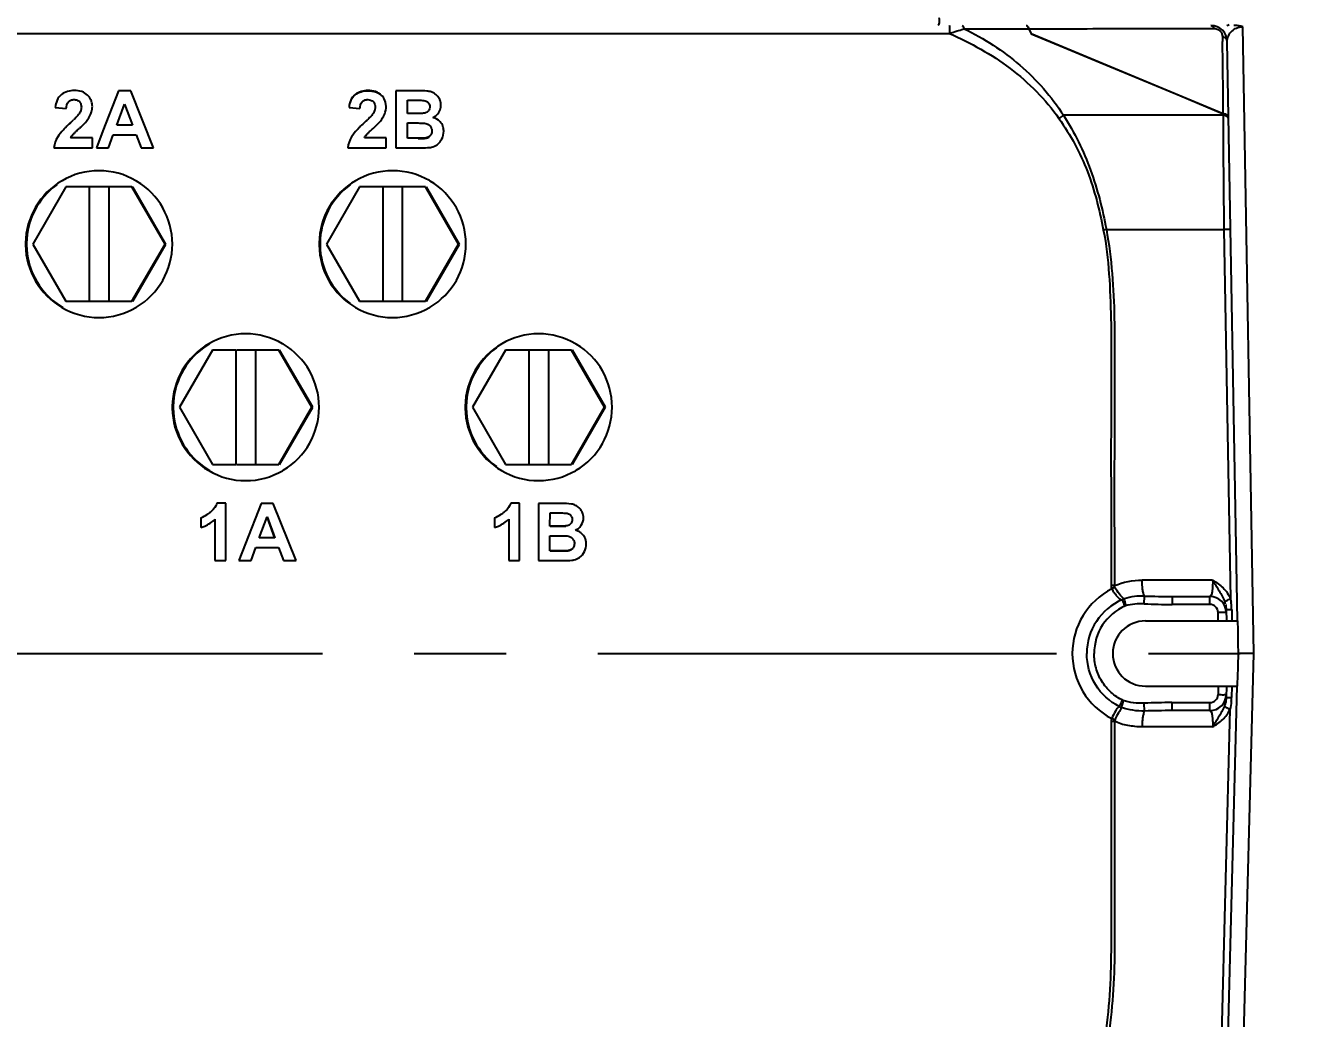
# Model space of a CAD drawing. Header units: millimetres. Extents: x 5828 to 6704, y 123 to 421.
# Drawn here: x 6582.05 to 6587.26, y 248.12 to 252.18 of the extents above; entities that cross this region are included whole.
import ezdxf

# ---------------------------------------------------------------- set-up
doc = ezdxf.new("R2010")
doc.units = ezdxf.units.MM
doc.linetypes.add('CENTER', pattern=[0.6, 0.375, -0.075, 0.075, -0.075])
for name, color, linetype in [('中心线', 7, 'Continuous'), ('外形图', 7, 'Continuous'), ('尺寸标注', 7, 'Continuous'), ('运动范围', 7, 'Continuous')]:
    doc.layers.add(name, color=color, linetype=linetype)
doc.styles.add('微软雅黑', font='msyh.ttc', dxfattribs={"height": 1.5})
doc.dimstyles.new('尺寸标注_1_15比例', dxfattribs={"dimtxt": 1.5, "dimasz": 1.25, "dimexe": 0.5, "dimexo": 0.4, "dimgap": 0.5, "dimtad": 1, "dimdec": 1, "dimlfac": 15, "dimdsep": 46, "dimtxsty": '微软雅黑', "dimcen": 0.09, "dimadec": 0, "dimazin": 0, "dimtp": 0.01, "dimtm": 0.01, "dimtfac": 1, "dimtdec": 1, "dimtofl": 0, "dimtmove": 0, "dimatfit": 3, "dimfxl": 1, "dimtolj": 1, "dimarcsym": 0})

# ---------------------------------------------------------------- blocks, each defined once
blk = doc.blocks.new('*D769')
at = {"layer": 'Defpoints', "color": 0}
for p in [(6596.5117, 262.0217), (6628.0363, 256.1115), (6551.3884, 249.6138), (6591.2263, 249.6258), (6637.3008, 249.6138)]:
    blk.add_point(p, dxfattribs=at)
at = {"layer": '尺寸标注', "color": 0, "lineweight": -2}
blk.add_arc((6591.1582, 249.6138), 13.5135, 15.29432, 174.69825, dxfattribs=at)
at = {"layer": '尺寸标注', "color": 0}
for points in [[(6603.9899, 253.1328), (6604.3964, 253.224), (6604.4667, 251.9587)], [(6577.4944, 250.8721), (6577.9106, 250.8528), (6577.6447, 249.6138)]]:
    blk.add_solid(points, dxfattribs=at)
at = {"layer": '尺寸标注', "color": 0, "insert": (6589.8699, 264.3502), "char_height": 1.5, "attachment_point": 5, "rotation": 4.9963, "style": '微软雅黑'}
blk.add_mtext('\\A1;-\\A1;170%%d', dxfattribs=at)
blk = doc.blocks.new('*D770')
at = {"layer": 'Defpoints', "color": 0}
for p in [(6551.3884, 249.6138), (6591.2263, 249.6138), (6637.3008, 249.6138), (6628.0365, 243.1292), (6583.7661, 238.2698)]:
    blk.add_point(p, dxfattribs=at)
at = {"layer": '尺寸标注', "color": 0, "lineweight": -2}
blk.add_arc((6591.2263, 249.6138), 13.5772, 185.27685, 344.73221, dxfattribs=at)
at = {"layer": '尺寸标注', "color": 0}
for points in [[(6577.9147, 248.3747), (6577.4985, 248.3555), (6577.6491, 249.6138)], [(6604.5277, 245.9929), (6604.1211, 246.084), (6604.5977, 247.2582)]]:
    blk.add_solid(points, dxfattribs=at)
at = {"layer": '尺寸标注', "color": 0, "insert": (6591.5441, 237.3197), "char_height": 1.5, "attachment_point": 5, "rotation": 1.4808, "style": '微软雅黑'}
blk.add_mtext('\\A1;+\\A1;170%%d', dxfattribs=at)

msp = doc.modelspace()

# ---------------------------------------------------------------- linework, layer by layer
at = {"layer": '中心线', "linetype": 'CENTER', "ltscale": 5}
msp.add_line((6551.3884, 249.6138), (6637.3008, 249.6138), dxfattribs=at)
at = {"layer": '外形图', "color": 7, "linetype": 'Continuous'}
for p, q in [((6586.8942, 252.1681), (6586.9075, 252.1681)), ((6587.07, 249.6136), (6587.0242, 252.1756)), ((6587.07, 249.6136), (6587.0242, 252.1755)), ((6568.667, 252.1482), (6585.8254, 252.1482)), ((6586.1203, 252.1668), (6586.1394, 252.1669)), ((6586.1394, 252.1669), (6586.1495, 252.1669)), ((6586.1495, 252.1669), (6586.1597, 252.1471)), ((6586.1597, 252.1472), (6586.9442, 251.8203)), ((6586.941, 252.1352), (6586.9413, 252.1148)), ((6587.0021, 249.7471), (6586.9608, 252.115)), ((6582.4303, 251.9138), (6582.3664, 251.7499)), ((6582.4801, 251.9138), (6582.4303, 251.9138)), ((6582.5734, 251.6805), (6582.4801, 251.9138)), ((6583.45, 251.9138), (6583.4495, 251.9147)), ((6583.5637, 251.9138), (6583.5637, 251.6805)), ((6583.657, 251.9138), (6583.5638, 251.9138)), ((6582.423, 251.7728), (6582.4546, 251.8594)), ((6582.4546, 251.8594), (6582.4867, 251.7728)), ((6583.3972, 251.8976), (6583.397, 251.8986)), ((6583.504, 251.8951), (6583.5037, 251.8961)), ((6583.5234, 251.8498), (6583.5214, 251.8667)), ((6583.6108, 251.875), (6583.6379, 251.875)), ((6583.6108, 251.821), (6583.6108, 251.875)), ((6583.6958, 251.8659), (6583.6992, 251.8608)), ((6582.1714, 251.8457), (6582.216, 251.8412)), ((6583.3719, 251.8457), (6583.4165, 251.8412)), ((6583.6417, 251.821), (6583.6108, 251.821)), ((6583.6419, 251.8201), (6583.6417, 251.821)), ((6586.9442, 251.8138), (6586.2915, 251.8138)), ((6586.9442, 251.8138), (6586.9443, 251.803)), ((6582.4867, 251.7728), (6582.423, 251.7728)), ((6583.6108, 251.7822), (6583.6488, 251.7822)), ((6583.6108, 251.7198), (6583.6108, 251.7822)), ((6582.2432, 251.722), (6582.2341, 251.722)), ((6582.3229, 251.722), (6582.2432, 251.722)), ((6582.3229, 251.6805), (6582.3229, 251.722)), ((6582.3664, 251.7499), (6582.3393, 251.6805)), ((6582.3892, 251.6805), (6582.4085, 251.7335)), ((6582.4085, 251.7335), (6582.5018, 251.7335)), ((6582.5018, 251.7335), (6582.5222, 251.6805)), ((6583.4437, 251.722), (6583.4346, 251.722)), ((6583.5234, 251.722), (6583.4437, 251.722)), ((6583.5234, 251.6805), (6583.5234, 251.722)), ((6583.6544, 251.7198), (6583.6108, 251.7198)), ((6582.1661, 251.6805), (6582.3229, 251.6805)), ((6582.3393, 251.6805), (6582.3893, 251.6805)), ((6582.5222, 251.6805), (6582.5734, 251.6805)), ((6583.3666, 251.6805), (6583.5234, 251.6805)), ((6583.5636, 251.6805), (6583.6431, 251.6805)), ((6582.2149, 251.521), (6582.08, 251.2871)), ((6582.3099, 251.521), (6582.2149, 251.521)), ((6582.3099, 251.521), (6582.3099, 251.0533)), ((6582.4849, 251.521), (6582.3119, 251.521)), ((6582.3899, 251.521), (6582.3899, 251.0533)), ((6582.6199, 251.2871), (6582.4849, 251.521)), ((6582.6237, 251.2871), (6582.4887, 251.521)), ((6583.4145, 251.521), (6583.2795, 251.2871)), ((6583.5095, 251.521), (6583.4145, 251.521)), ((6583.5095, 251.521), (6583.5095, 251.0533)), ((6583.6845, 251.521), (6583.5114, 251.521)), ((6583.5895, 251.521), (6583.5895, 251.0533)), ((6583.8194, 251.2871), (6583.6845, 251.521)), ((6583.8233, 251.2871), (6583.6883, 251.521)), ((6586.4668, 251.3471), (6586.9475, 251.3471)), ((6586.9475, 251.3471), (6586.9739, 249.8375)), ((6582.08, 251.2871), (6582.2149, 251.0533)), ((6582.4849, 251.0533), (6582.6199, 251.2871)), ((6582.4887, 251.0533), (6582.6237, 251.2871)), ((6582.6237, 251.2871), (6582.6199, 251.2871)), ((6583.2795, 251.2871), (6583.4145, 251.0533)), ((6583.6845, 251.0533), (6583.8194, 251.2871)), ((6583.6883, 251.0533), (6583.8233, 251.2871)), ((6583.8233, 251.2871), (6583.8194, 251.2871)), ((6582.2149, 251.0533), (6582.3099, 251.0533)), ((6582.3119, 251.0533), (6582.4849, 251.0533)), ((6583.4145, 251.0533), (6583.5095, 251.0533)), ((6583.5114, 251.0533), (6583.6845, 251.0533)), ((6582.8146, 250.8543), (6582.6796, 250.6205)), ((6582.9096, 250.8543), (6582.8146, 250.8543)), ((6582.9096, 250.8543), (6582.9096, 250.3866)), ((6583.0846, 250.8543), (6582.9115, 250.8543)), ((6582.9896, 250.8543), (6582.9896, 250.3866)), ((6583.2195, 250.6205), (6583.0846, 250.8543)), ((6583.2234, 250.6205), (6583.0884, 250.8543)), ((6584.0116, 250.8543), (6583.8766, 250.6205)), ((6584.1066, 250.8543), (6584.0116, 250.8543)), ((6584.1066, 250.8543), (6584.1066, 250.3866)), ((6584.2815, 250.8543), (6584.1085, 250.8543)), ((6584.1866, 250.8543), (6584.1866, 250.3866)), ((6584.4165, 250.6205), (6584.2815, 250.8543)), ((6584.4204, 250.6205), (6584.2854, 250.8543)), ((6582.6796, 250.6205), (6582.8146, 250.3866)), ((6583.0846, 250.3866), (6583.2195, 250.6205)), ((6583.0884, 250.3866), (6583.2234, 250.6205)), ((6583.2234, 250.6205), (6583.2195, 250.6205)), ((6583.8766, 250.6205), (6584.0116, 250.3866)), ((6584.2815, 250.3866), (6584.4165, 250.6205)), ((6584.2854, 250.3866), (6584.4204, 250.6205)), ((6584.4204, 250.6205), (6584.4165, 250.6205)), ((6582.8146, 250.3866), (6582.9096, 250.3866)), ((6582.9115, 250.3866), (6583.0846, 250.3866)), ((6584.0116, 250.3866), (6584.1066, 250.3866)), ((6584.1085, 250.3866), (6584.2815, 250.3866)), ((6582.8686, 250.2281), (6582.8323, 250.2281)), ((6582.8686, 249.9938), (6582.8686, 250.2281)), ((6583.0125, 250.2271), (6582.9486, 250.0632)), ((6583.0623, 250.2271), (6583.0125, 250.2271)), ((6583.1557, 249.9938), (6583.0623, 250.2271)), ((6584.0692, 250.2281), (6584.0329, 250.2281)), ((6584.0691, 249.9938), (6584.0692, 250.2281)), ((6584.2393, 250.2271), (6584.146, 250.2271)), ((6584.146, 250.2271), (6584.146, 249.9938)), ((6584.1931, 250.1343), (6584.1932, 250.1883)), ((6584.1932, 250.1883), (6584.2202, 250.1883)), ((6582.7661, 250.169), (6582.7661, 250.1284)), ((6582.8239, 250.1624), (6582.8238, 249.9938)), ((6583.0053, 250.0861), (6583.0368, 250.1727)), ((6583.0368, 250.1727), (6583.069, 250.0861)), ((6583.0692, 250.0859), (6583.0371, 250.1725)), ((6583.9666, 250.169), (6583.9666, 250.1284)), ((6584.0244, 250.1624), (6584.0244, 249.9938)), ((6584.224, 250.1343), (6584.1931, 250.1343)), ((6584.1934, 250.1341), (6584.2243, 250.1341)), ((6584.2243, 250.1341), (6584.224, 250.1343)), ((6583.069, 250.0861), (6583.0053, 250.0861)), ((6584.1931, 250.0331), (6584.1931, 250.0955)), ((6584.1931, 250.0955), (6584.2312, 250.0955)), ((6584.33, 250.0966), (6584.3224, 250.1046)), ((6582.9486, 250.0632), (6582.9216, 249.9938)), ((6582.9715, 249.9938), (6582.9908, 250.0468)), ((6582.9908, 250.0468), (6583.0841, 250.0468)), ((6583.0841, 250.0468), (6583.1044, 249.9938)), ((6584.2367, 250.0331), (6584.1931, 250.0331)), ((6584.1934, 250.0329), (6584.237, 250.0329)), ((6582.8238, 249.9938), (6582.8686, 249.9938)), ((6582.9216, 249.9938), (6582.9715, 249.9938)), ((6583.1044, 249.9938), (6583.1557, 249.9938)), ((6584.0244, 249.9938), (6584.0691, 249.9938)), ((6584.146, 249.9938), (6584.2254, 249.9938)), ((6586.5, 249.8915), (6586.4861, 249.8915)), ((6586.5007, 249.8845), (6586.4894, 249.8782)), ((6586.9012, 249.9137), (6586.6129, 249.9136)), ((6586.6217, 249.817), (6586.6233, 249.8489)), ((6586.7353, 249.8471), (6586.7353, 249.8144)), ((6586.7353, 249.8471), (6586.8901, 249.8471)), ((6586.8901, 249.8144), (6586.8901, 249.8471)), ((6586.8901, 249.8144), (6586.7353, 249.8144)), ((6586.924, 249.7471), (6586.9234, 249.7816)), ((6586.9565, 249.793), (6586.9573, 249.7471)), ((6586.9672, 249.7933), (6586.9789, 249.7935)), ((6586.9789, 249.7935), (6586.9797, 249.7471)), ((6586.6263, 249.7471), (6587.0038, 249.7471)), ((6587.0239, 247.8718), (6587.07, 249.6136)), ((6587.0239, 247.8718), (6587.07, 249.6136)), ((6586.6263, 249.4805), (6587.0027, 249.4805)), ((6586.924, 249.4805), (6586.9234, 249.446)), ((6586.9573, 249.4805), (6586.9565, 249.4346)), ((6586.9605, 247.9121), (6587.001, 249.4805)), ((6586.9792, 249.4805), (6586.9782, 249.4342)), ((6586.6233, 249.3787), (6586.6217, 249.4106)), ((6586.7344, 249.4132), (6586.7344, 249.3805)), ((6586.7344, 249.4132), (6586.8901, 249.4132)), ((6586.8901, 249.3805), (6586.8901, 249.4132)), ((6586.9565, 249.4346), (6586.9782, 249.4342)), ((6586.8901, 249.3805), (6586.7344, 249.3805)), ((6586.9719, 249.3856), (6586.9331, 247.9118)), ((6586.5013, 249.3421), (6586.4886, 249.3482)), ((6586.9012, 249.314), (6586.6129, 249.314))]:
    msp.add_line(p, q, dxfattribs=at)
msp.add_lwpolyline([(6586.1597, 252.1471), (6586.295, 252.0908), (6586.4419, 252.0299), (6586.5996, 251.9643), (6586.7668, 251.8945), (6586.9442, 251.8202)], dxfattribs=at)
for centre, radius, start, end in [((6586.0889, 251.5038), 0.6939, 107.0012, 107.3732), ((6586.118, 307.134), 54.9671, 269.75826, 270.00241), ((6586.8941, 252.1138), 0.0667, 1, 89.9999), ((6586.8738, 252.1541), 0.0364, 22.5632, 25.4723), ((6586.9276, 252.2744), 0.099, 288.3332, 294.4211), ((6566.5977, 251.7694), 20.3466, 0.1431, 0.97275), ((6582.2449, 251.8488), 0.033, 11.6311, 17.6142), ((6583.6965, 251.8564), 0.0511, 20.0074, 30.4583), ((6583.6963, 251.8563), 0.0513, 14.2392, 19.9662), ((6583.6918, 251.7253), 0.0824, 70.7505, 73.7364), ((6587.6, 249.9413), 2.2844, 124.9468, 125.5147), ((6586.4565, 251.8106), 0.4878, 0.373, 1.1318), ((6582.6436, 251.3365), 0.6061, 132.8125, 135.1046), ((6581.5144, 252.554), 1.0544, 312.864, 313.5983), ((6581.7173, 252.3406), 0.7599, 313.615, 314.0784), ((6583.844, 251.3365), 0.6061, 132.8112, 135.1031), ((6582.7149, 252.554), 1.0544, 312.8627, 313.5971), ((6582.9178, 252.3406), 0.7599, 313.6138, 314.0771), ((6583.6831, 251.7525), 0.0271, 21.6967, 35.1267), ((6583.6818, 251.752), 0.0285, 15.0264, 21.6488), ((6583.6792, 251.7513), 0.0312, 9.6995, 15.022), ((6583.7044, 251.7499), 0.0546, 14.8998, 37.5861), ((6582.35, 251.287), 0.3001, 120.2019, 179.1549), ((6582.35, 251.2872), 0.2999, 89.992, 120.2174), ((6582.3501, 251.2873), 0.2998, 59.7633, 90.0083), ((6582.3497, 251.2867), 0.3006, 59.1399, 59.7611), ((6582.3501, 251.2873), 0.2998, 359.9709, 59.1451), ((6583.5498, 251.287), 0.3001, 120.2411, 179.1612), ((6583.5498, 251.2872), 0.2999, 89.992, 120.257), ((6583.5499, 251.2873), 0.2998, 59.8059, 90.0083), ((6583.5495, 251.2867), 0.3006, 59.1823, 59.8034), ((6583.5499, 251.2873), 0.2998, 359.9711, 59.188), ((6582.3538, 251.2871), 0.3, 126.0074, 179.2281), ((6583.5534, 251.2871), 0.3, 126.0074, 179.2281), ((6586.9661, 248.5434), 2.8478, 100.0966, 100.3509), ((6582.3464, 251.287), 0.2964, 179.1487, 180.7991), ((6582.3498, 251.287), 0.2998, 180.7848, 239.7563), ((6582.3495, 251.2871), 0.2957, 179.2153, 180.7847), ((6582.3538, 251.2871), 0.3, 180.7719, 233.9926), ((6582.3498, 251.2873), 0.3001, 300.8203, 359.9742), ((6583.5462, 251.287), 0.2964, 179.1554, 179.9765), ((6583.5461, 251.287), 0.2963, 179.977, 180.7991), ((6583.5496, 251.287), 0.2998, 180.7849, 239.7196), ((6583.5491, 251.2871), 0.2957, 179.2153, 180.7847), ((6583.5534, 251.2871), 0.3, 180.7719, 233.9926), ((6583.5496, 251.2873), 0.3001, 300.7745, 359.9739), ((6582.3534, 251.2866), 0.2993, 233.9982, 239.6198), ((6582.3498, 251.2869), 0.2998, 239.7505, 270.0075), ((6582.3499, 251.287), 0.2999, 269.9917, 300.207), ((6582.3493, 251.288), 0.301, 300.2021, 300.8272), ((6583.5496, 251.2871), 0.3, 239.7198, 270.001), ((6583.5497, 251.287), 0.2999, 269.9917, 300.161), ((6583.5492, 251.288), 0.301, 300.1564, 300.7816), ((6582.9495, 250.6206), 0.2999, 89.9919, 120.1914), ((6582.9496, 250.6206), 0.2998, 59.7434, 90.0073), ((6584.1468, 250.6205), 0.2999, 89.9918, 120.2476), ((6584.1469, 250.6206), 0.2998, 59.7958, 90.0077), ((6582.9496, 250.6204), 0.3001, 120.177, 179.1646), ((6582.9531, 250.621), 0.2993, 120.3802, 126.0018), ((6582.9492, 250.6199), 0.3006, 59.1203, 59.7412), ((6582.9496, 250.6206), 0.2999, 359.9822, 59.1264), ((6584.1468, 250.6204), 0.3001, 120.2331, 179.1732), ((6584.1464, 250.6199), 0.3007, 59.1724, 59.794), ((6584.1469, 250.6206), 0.2999, 359.9823, 59.1787), ((6582.9535, 250.6205), 0.3, 126.0074, 179.2281), ((6584.1505, 250.6205), 0.3, 126.0074, 179.2281), ((6582.946, 250.6204), 0.2965, 179.1569, 180.8105), ((6582.9494, 250.6204), 0.2999, 180.7981, 239.7727), ((6582.9492, 250.6205), 0.2957, 179.2153, 180.7847), ((6582.9535, 250.6205), 0.3, 180.7719, 233.9926), ((6582.9494, 250.6205), 0.3001, 300.8374, 359.9852), ((6584.1432, 250.6204), 0.2965, 179.1659, 179.9859), ((6584.1432, 250.6204), 0.2964, 179.9864, 180.8033), ((6584.1466, 250.6204), 0.2999, 180.7911, 239.7385), ((6584.1462, 250.6205), 0.2957, 179.2153, 180.7847), ((6584.1505, 250.6205), 0.3, 180.7719, 233.9926), ((6584.1467, 250.6205), 0.3001, 300.7925, 359.985), ((6582.9531, 250.6199), 0.2993, 233.9982, 239.6198), ((6582.9494, 250.6203), 0.2999, 239.7656, 270.0069), ((6582.9495, 250.6203), 0.2999, 269.9912, 300.2231), ((6582.949, 250.6212), 0.3009, 300.2192, 300.8439), ((6584.1466, 250.6203), 0.2999, 239.7306, 270.007), ((6584.1467, 250.6204), 0.2999, 269.9915, 300.1785), ((6584.1462, 250.6213), 0.301, 300.175, 300.7995), ((6584.2709, 250.164), 0.0614, 64.3189, 72.4558), ((6584.2722, 250.1669), 0.0583, 55.8998, 64.2781), ((6584.273, 250.1681), 0.0568, 46.9988, 55.8532), ((6584.272, 250.167), 0.0583, 43.9381, 47.0031), ((6584.2689, 250.1643), 0.0624, 30.1654, 43.8452), ((6582.7261, 250.2815), 0.1194, 289.5702, 303.2576), ((6583.9267, 250.2815), 0.1194, 289.5695, 303.2566), ((6584.2613, 250.1643), 0.0225, 26.1176, 41.7021), ((6584.2652, 250.0656), 0.0274, 35.2356, 50.4618), ((6584.2654, 250.0658), 0.0271, 21.7163, 35.1426), ((6586.626, 249.6131), 0.2983, 117.2617, 179.8654), ((6586.6265, 249.6143), 0.2395, 113.5793, 180.1524), ((6586.5638, 249.7724), 0.0697, 110.0428, 118.3044), ((6586.6161, 249.5821), 0.2668, 88.4561, 106.5905), ((6586.7345, 253.3552), 3.5081, 268.1824, 270.0117), ((6586.8901, 249.7805), 0.0667, 1, 90), ((6586.839, 249.7863), 0.1181, 14.037, 19.5133), ((6586.7566, 249.7907), 0.2223, 4.4401, 8.2399), ((6586.6267, 249.6155), 0.2097, 112.9661, 180.4851), ((6586.7344, 252.2132), 2.3988, 267.3082, 270.0205), ((6586.8901, 249.7811), 0.0333, 0.9859, 90.01), ((6586.9526, 248.1488), 1.6331, 90.4242, 91.0237), ((6586.7505, 249.7897), 0.2284, 0.9415, 4.5567), ((6586.6263, 249.6138), 0.1333, 90, 270), ((6586.6265, 249.6133), 0.2988, 179.9004, 242.5119), ((6574.4315, 249.9486), 12.5799, 357.86723, 358.47485), ((6586.7335, 247.0292), 2.384, 89.9798, 92.6875), ((6586.8901, 249.4471), 0.0667, 270, 359), ((6586.8901, 249.4465), 0.0333, 269.9877, 359.0154), ((6586.7497, 249.4389), 0.2285, 354.845, 358.8246), ((6586.5525, 249.458), 0.0689, 241.5724, 249.989), ((6586.7336, 245.8959), 3.4846, 89.9882, 91.8152)]:
    msp.add_arc(centre, radius, start, end, dxfattribs=at)
for points, knots in [([(6585.7826, 252.2134), (6585.7845, 252.2065), (6585.7843, 252.1957), (6585.7825, 252.185), (6585.7793, 252.1804), (6585.7778, 252.1805)], [0, 0, 0, 0, 0.61817, 0.870215, 1, 1, 1, 1]), ([(6585.8257, 252.1805), (6585.8254, 252.1805), (6585.8258, 252.1792), (6585.8254, 252.1778), (6585.8256, 252.1747), (6585.8255, 252.1708), (6585.8255, 252.166), (6585.8254, 252.1584), (6585.8254, 252.1524), (6585.8254, 252.1482)], [0, 0, 0, 0, 0.019272, 0.075633, 0.167128, 0.29067, 0.44169, 0.615264, 1, 1, 1, 1]), ([(6585.877, 252.1805), (6585.879, 252.1805), (6585.8837, 252.1759), (6585.8852, 252.1707), (6585.886, 252.1673)], [0, 0, 0, 0, 0.368984, 1, 1, 1, 1]), ([(6585.886, 252.1673), (6585.967, 252.1268), (6586.1213, 252.0284), (6586.2426, 251.8899), (6586.2915, 251.8138)], [0, 0, 0, 0, 0.500231, 1, 1, 1, 1]), ([(6586.1394, 252.1805), (6586.1401, 252.1805), (6586.1434, 252.1797), (6586.1455, 252.1766), (6586.1467, 252.1742)], [0, 0, 0, 0, 0.200344, 1, 1, 1, 1]), ([(6586.1495, 252.1669), (6586.2135, 252.1664), (6586.34, 252.1679), (6586.5278, 252.1674), (6586.7121, 252.1681), (6586.8339, 252.168), (6586.8942, 252.1681)], [0, 0, 0, 0, 0.257477, 0.509636, 0.756833, 1, 1, 1, 1]), ([(6586.8941, 252.1805), (6586.8953, 252.1805), (6586.9011, 252.1792), (6586.9048, 252.1738), (6586.9067, 252.1698)], [0, 0, 0, 0, 0.209469, 1, 1, 1, 1]), ([(6586.9075, 252.1681), (6586.9129, 252.1678), (6586.924, 252.1655), (6586.9324, 252.1576), (6586.9355, 252.1529)], [0, 0, 0, 0, 0.490404, 1, 1, 1, 1]), ([(6586.9805, 252.1585), (6586.9819, 252.1597), (6586.9887, 252.1655), (6586.9968, 252.1698), (6587.0036, 252.172)], [0, 0, 0, 0, 0.206477, 1, 1, 1, 1]), ([(6587.0242, 252.1755), (6587.0215, 252.1765), (6587.0095, 252.1797), (6586.9969, 252.1805), (6586.9872, 252.1805)], [0, 0, 0, 0, 0.225142, 1, 1, 1, 1]), ([(6587.0036, 252.172), (6587.0048, 252.1725), (6587.0115, 252.1745), (6587.0186, 252.1753), (6587.0242, 252.1756)], [0, 0, 0, 0, 0.190591, 1, 1, 1, 1]), ([(6585.8254, 252.1482), (6585.9124, 252.1092), (6586.0813, 252.0169), (6586.218, 251.8785), (6586.273, 251.8007)], [0, 0, 0, 0, 0.500329, 1, 1, 1, 1]), ([(6585.8483, 252.1554), (6585.8511, 252.1563), (6585.8623, 252.1599), (6585.8735, 252.1634), (6585.8817, 252.166)], [0, 0, 0, 0, 0.258581, 1, 1, 1, 1]), ([(6586.9355, 252.1529), (6586.9365, 252.1515), (6586.9396, 252.146), (6586.9406, 252.1397), (6586.941, 252.1352)], [0, 0, 0, 0, 0.273361, 1, 1, 1, 1]), ([(6586.9608, 252.115), (6586.9607, 252.1194), (6586.9556, 252.1292), (6586.9462, 252.1336), (6586.941, 252.1352)], [0, 0, 0, 0, 0.447045, 1, 1, 1, 1]), ([(6586.9608, 252.115), (6586.9607, 252.1226), (6586.9641, 252.1391), (6586.9741, 252.1528), (6586.9805, 252.1585)], [0, 0, 0, 0, 0.469362, 1, 1, 1, 1]), ([(6582.249, 251.9147), (6582.2396, 251.9147), (6582.2209, 251.9126), (6582.2038, 251.9042), (6582.1965, 251.8986)], [0, 0, 0, 0, 0.504562, 1, 1, 1, 1]), ([(6582.3032, 251.8961), (6582.2966, 251.9024), (6582.2791, 251.9125), (6582.2593, 251.9147), (6582.249, 251.9147)], [0, 0, 0, 0, 0.469291, 1, 1, 1, 1]), ([(6583.4495, 251.9147), (6583.4401, 251.9147), (6583.4214, 251.9126), (6583.4043, 251.9042), (6583.397, 251.8986)], [0, 0, 0, 0, 0.504567, 1, 1, 1, 1]), ([(6583.3972, 251.8976), (6583.4046, 251.9033), (6583.4218, 251.9117), (6583.4406, 251.9138), (6583.45, 251.9138)], [0, 0, 0, 0, 0.495273, 1, 1, 1, 1]), ([(6583.5037, 251.8961), (6583.4971, 251.9024), (6583.4796, 251.9125), (6583.4598, 251.9147), (6583.4495, 251.9147)], [0, 0, 0, 0, 0.469294, 1, 1, 1, 1]), ([(6583.45, 251.9138), (6583.4603, 251.9137), (6583.4799, 251.9114), (6583.4973, 251.9014), (6583.5039, 251.8951)], [0, 0, 0, 0, 0.530559, 1, 1, 1, 1]), ([(6583.6982, 251.9114), (6583.6953, 251.9119), (6583.6816, 251.9136), (6583.6678, 251.9138), (6583.657, 251.9138)], [0, 0, 0, 0, 0.219167, 1, 1, 1, 1]), ([(6583.7226, 251.9018), (6583.7207, 251.9031), (6583.7132, 251.9076), (6583.7047, 251.9103), (6583.6982, 251.9114)], [0, 0, 0, 0, 0.257048, 1, 1, 1, 1]), ([(6582.1965, 251.8986), (6582.1886, 251.8926), (6582.1765, 251.8754), (6582.1725, 251.8556), (6582.1714, 251.8457)], [0, 0, 0, 0, 0.498301, 1, 1, 1, 1]), ([(6582.2256, 251.8692), (6582.2297, 251.8735), (6582.2377, 251.8772), (6582.2457, 251.8777), (6582.2479, 251.8777)], [0, 0, 0, 0, 0.735537, 1, 1, 1, 1]), ([(6582.2479, 251.8777), (6582.2499, 251.8777), (6582.2579, 251.8772), (6582.2658, 251.8737), (6582.27, 251.8695)], [0, 0, 0, 0, 0.260127, 1, 1, 1, 1]), ([(6582.3201, 251.8696), (6582.3193, 251.8721), (6582.3155, 251.8819), (6582.309, 251.8906), (6582.3032, 251.8961)], [0, 0, 0, 0, 0.243339, 1, 1, 1, 1]), ([(6583.397, 251.8986), (6583.3891, 251.8926), (6583.377, 251.8754), (6583.373, 251.8556), (6583.3719, 251.8457)], [0, 0, 0, 0, 0.498301, 1, 1, 1, 1]), ([(6583.3765, 251.8664), (6583.3775, 251.8696), (6583.382, 251.8814), (6583.3899, 251.892), (6583.3972, 251.8977)], [0, 0, 0, 0, 0.267927, 1, 1, 1, 1]), ([(6583.426, 251.8692), (6583.4302, 251.8735), (6583.4382, 251.8772), (6583.4462, 251.8777), (6583.4483, 251.8777)], [0, 0, 0, 0, 0.735536, 1, 1, 1, 1]), ([(6583.5214, 251.8667), (6583.5207, 251.8694), (6583.517, 251.8804), (6583.51, 251.8901), (6583.5037, 251.8961)], [0, 0, 0, 0, 0.242943, 1, 1, 1, 1]), ([(6583.6379, 251.875), (6583.6441, 251.875), (6583.6575, 251.8748), (6583.671, 251.8749), (6583.6782, 251.8741)], [0, 0, 0, 0, 0.459464, 1, 1, 1, 1]), ([(6583.7388, 251.825), (6583.743, 251.8315), (6583.747, 251.8418), (6583.7477, 251.8523), (6583.7477, 251.8551)], [0, 0, 0, 0, 0.739009, 1, 1, 1, 1]), ([(6582.2687, 251.8193), (6582.2658, 251.815), (6582.2581, 251.8067), (6582.2502, 251.7988), (6582.2459, 251.7946)], [0, 0, 0, 0, 0.46478, 1, 1, 1, 1]), ([(6582.277, 251.8376), (6582.2767, 251.8361), (6582.2748, 251.8296), (6582.2716, 251.8236), (6582.2687, 251.8193)], [0, 0, 0, 0, 0.23436, 1, 1, 1, 1]), ([(6582.2994, 251.7899), (6582.3013, 251.7923), (6582.3082, 251.8016), (6582.314, 251.8118), (6582.3172, 251.8197)], [0, 0, 0, 0, 0.262085, 1, 1, 1, 1]), ([(6582.3172, 251.8197), (6582.3182, 251.8223), (6582.3216, 251.832), (6582.323, 251.8423), (6582.323, 251.8498)], [0, 0, 0, 0, 0.265649, 1, 1, 1, 1]), ([(6583.4692, 251.8193), (6583.4663, 251.815), (6583.4586, 251.8067), (6583.4507, 251.7988), (6583.4464, 251.7946)], [0, 0, 0, 0, 0.464778, 1, 1, 1, 1]), ([(6583.4775, 251.8376), (6583.4772, 251.8361), (6583.4753, 251.8296), (6583.4721, 251.8236), (6583.4692, 251.8193)], [0, 0, 0, 0, 0.234361, 1, 1, 1, 1]), ([(6583.4999, 251.7899), (6583.5018, 251.7923), (6583.5087, 251.8016), (6583.5145, 251.8118), (6583.5177, 251.8197)], [0, 0, 0, 0, 0.262085, 1, 1, 1, 1]), ([(6583.6759, 251.8217), (6583.6708, 251.8211), (6583.6593, 251.8211), (6583.6479, 251.821), (6583.6417, 251.821)], [0, 0, 0, 0, 0.454116, 1, 1, 1, 1]), ([(6583.7019, 251.8485), (6583.7019, 251.8473), (6583.7017, 251.8428), (6583.7004, 251.8383), (6583.6989, 251.8354)], [0, 0, 0, 0, 0.26427, 1, 1, 1, 1]), ([(6583.7149, 251.8045), (6583.7173, 251.8055), (6583.7267, 251.8104), (6583.7345, 251.8182), (6583.7388, 251.825)], [0, 0, 0, 0, 0.244444, 1, 1, 1, 1]), ([(6583.7476, 251.7833), (6583.7459, 251.7855), (6583.7381, 251.7942), (6583.7274, 251.8002), (6583.719, 251.8031)], [0, 0, 0, 0, 0.237775, 1, 1, 1, 1]), ([(6586.2915, 251.8138), (6586.3366, 251.7436), (6586.4104, 251.5919), (6586.4514, 251.4292), (6586.4668, 251.3471)], [0, 0, 0, 0, 0.499713, 1, 1, 1, 1]), ([(6586.9443, 251.803), (6586.9445, 251.7312), (6586.9446, 251.5792), (6586.9463, 251.4272), (6586.9475, 251.3471)], [0, 0, 0, 0, 0.472961, 1, 1, 1, 1]), ([(6586.9663, 251.8027), (6586.9662, 251.804), (6586.965, 251.8099), (6586.9599, 251.8142), (6586.9558, 251.8163)], [0, 0, 0, 0, 0.218951, 1, 1, 1, 1]), ([(6586.9664, 251.7963), (6586.9663, 251.7976), (6586.9651, 251.8035), (6586.9599, 251.8077), (6586.9559, 251.8099)], [0, 0, 0, 0, 0.218596, 1, 1, 1, 1]), ([(6582.2142, 251.7643), (6582.211, 251.761), (6582.1991, 251.7487), (6582.1878, 251.7357), (6582.1813, 251.7251)], [0, 0, 0, 0, 0.270008, 1, 1, 1, 1]), ([(6582.2514, 251.7427), (6582.2528, 251.7441), (6582.259, 251.75), (6582.2653, 251.7558), (6582.2701, 251.7602)], [0, 0, 0, 0, 0.230565, 1, 1, 1, 1]), ([(6582.2701, 251.7602), (6582.2729, 251.7628), (6582.283, 251.7723), (6582.2932, 251.782), (6582.2994, 251.7899)], [0, 0, 0, 0, 0.273266, 1, 1, 1, 1]), ([(6583.4147, 251.7643), (6583.4114, 251.761), (6583.3996, 251.7487), (6583.3883, 251.7357), (6583.3818, 251.7251)], [0, 0, 0, 0, 0.270009, 1, 1, 1, 1]), ([(6583.4519, 251.7427), (6583.4533, 251.7441), (6583.4595, 251.75), (6583.4657, 251.7558), (6583.4706, 251.7602)], [0, 0, 0, 0, 0.230564, 1, 1, 1, 1]), ([(6583.4706, 251.7602), (6583.4734, 251.7628), (6583.4835, 251.7723), (6583.4937, 251.782), (6583.4999, 251.7899)], [0, 0, 0, 0, 0.275666, 1, 1, 1, 1]), ([(6583.6488, 251.7822), (6583.6562, 251.7822), (6583.6701, 251.7817), (6583.6843, 251.781), (6583.6905, 251.7788)], [0, 0, 0, 0, 0.530214, 1, 1, 1, 1]), ([(6583.6905, 251.7788), (6583.6921, 251.7783), (6583.6977, 251.7759), (6583.7027, 251.7718), (6583.7052, 251.7681)], [0, 0, 0, 0, 0.267692, 1, 1, 1, 1]), ([(6586.273, 251.8007), (6586.2965, 251.7669), (6586.3403, 251.6968), (6586.4089, 251.5466), (6586.4393, 251.4258), (6586.4544, 251.3449)], [0, 0, 0, 0, 0.250154, 0.50023, 1, 1, 1, 1]), ([(6583.6867, 251.7211), (6583.6818, 251.7202), (6583.671, 251.72), (6583.6602, 251.7198), (6583.6544, 251.7198)], [0, 0, 0, 0, 0.457839, 1, 1, 1, 1]), ([(6583.6546, 251.7189), (6583.6605, 251.7189), (6583.6712, 251.7191), (6583.6821, 251.7193), (6583.6869, 251.7202)], [0, 0, 0, 0, 0.54216, 1, 1, 1, 1]), ([(6583.7037, 251.7304), (6583.7005, 251.7269), (6583.6947, 251.7231), (6583.6884, 251.7215), (6583.6867, 251.7211)], [0, 0, 0, 0, 0.736843, 1, 1, 1, 1]), ([(6583.6869, 251.7202), (6583.6886, 251.7206), (6583.695, 251.7222), (6583.7007, 251.726), (6583.704, 251.7295)], [0, 0, 0, 0, 0.263156, 1, 1, 1, 1]), ([(6583.7314, 251.693), (6583.7378, 251.6975), (6583.7453, 251.7054), (6583.7504, 251.7146), (6583.7516, 251.7171)], [0, 0, 0, 0, 0.742965, 1, 1, 1, 1]), ([(6583.6431, 251.6805), (6583.6518, 251.6805), (6583.6708, 251.6808), (6583.6898, 251.6809), (6583.6999, 251.682)], [0, 0, 0, 0, 0.463545, 1, 1, 1, 1]), ([(6583.6999, 251.682), (6583.7028, 251.6823), (6583.7139, 251.684), (6583.7247, 251.6883), (6583.7314, 251.693)], [0, 0, 0, 0, 0.266107, 1, 1, 1, 1]), ([(6586.4544, 251.3449), (6586.4668, 251.2856), (6586.4795, 251.1645), (6586.4866, 250.9828), (6586.4872, 250.8009), (6586.4855, 250.5584), (6586.4859, 250.2553), (6586.486, 250.0128), (6586.4861, 249.8915)], [0, 0, 0, 0, 0.124981, 0.250003, 0.374979, 0.499982, 0.749985, 1, 1, 1, 1]), ([(6586.4668, 251.3471), (6586.4778, 251.2874), (6586.4929, 251.1667), (6586.5005, 250.9846), (6586.5008, 250.8024), (6586.4998, 250.5595), (6586.4988, 250.2559), (6586.4997, 250.013), (6586.5, 249.8915)], [0, 0, 0, 0, 0.124983, 0.249975, 0.374971, 0.499971, 0.74998, 1, 1, 1, 1]), ([(6586.9742, 251.3464), (6586.9742, 251.3466), (6586.9732, 251.3466), (6586.9721, 251.3469), (6586.9696, 251.3469), (6586.9649, 251.3471), (6586.9574, 251.3472), (6586.951, 251.3472), (6586.9475, 251.3471)], [0, 0, 0, 0, 0.019838, 0.074422, 0.162976, 0.283257, 0.604752, 1, 1, 1, 1]), ([(6582.8323, 250.2281), (6582.831, 250.2245), (6582.8246, 250.2101), (6582.8136, 250.198), (6582.8041, 250.1907)], [0, 0, 0, 0, 0.239932, 1, 1, 1, 1]), ([(6584.0329, 250.2281), (6584.0316, 250.2245), (6584.0252, 250.2101), (6584.0141, 250.198), (6584.0047, 250.1907)], [0, 0, 0, 0, 0.239922, 1, 1, 1, 1]), ([(6584.2202, 250.1883), (6584.2264, 250.1883), (6584.2398, 250.1881), (6584.2533, 250.1883), (6584.2605, 250.1874)], [0, 0, 0, 0, 0.459228, 1, 1, 1, 1]), ([(6584.2605, 250.1874), (6584.2622, 250.1872), (6584.2687, 250.1861), (6584.275, 250.1828), (6584.2781, 250.1792)], [0, 0, 0, 0, 0.271146, 1, 1, 1, 1]), ([(6584.33, 250.1684), (6584.33, 250.1754), (6584.3283, 250.1851), (6584.3241, 250.1935), (6584.3229, 250.1956)], [0, 0, 0, 0, 0.7439, 1, 1, 1, 1]), ([(6582.7661, 250.1285), (6582.7716, 250.1303), (6582.7925, 250.1384), (6582.8117, 250.151), (6582.8239, 250.1623)], [0, 0, 0, 0, 0.25961, 1, 1, 1, 1]), ([(6583.9666, 250.1285), (6583.9722, 250.1303), (6583.9931, 250.1384), (6584.0123, 250.151), (6584.0244, 250.1623)], [0, 0, 0, 0, 0.259611, 1, 1, 1, 1]), ([(6584.2583, 250.1351), (6584.2531, 250.1344), (6584.2417, 250.1345), (6584.2303, 250.1343), (6584.224, 250.1343)], [0, 0, 0, 0, 0.454114, 1, 1, 1, 1]), ([(6584.2243, 250.1341), (6584.2305, 250.1341), (6584.2419, 250.1343), (6584.2533, 250.1342), (6584.2585, 250.1349)], [0, 0, 0, 0, 0.545885, 1, 1, 1, 1]), ([(6584.2772, 250.1434), (6584.2736, 250.1398), (6584.2669, 250.1365), (6584.2601, 250.1353), (6584.2583, 250.1351)], [0, 0, 0, 0, 0.730461, 1, 1, 1, 1]), ([(6584.2842, 250.1618), (6584.2842, 250.16), (6584.2838, 250.1534), (6584.2807, 250.1469), (6584.2772, 250.1434)], [0, 0, 0, 0, 0.264493, 1, 1, 1, 1]), ([(6584.2815, 250.1742), (6584.2829, 250.1714), (6584.284, 250.1672), (6584.2842, 250.1629), (6584.2842, 250.1618)], [0, 0, 0, 0, 0.733439, 1, 1, 1, 1]), ([(6584.3067, 250.1231), (6584.3109, 250.1261), (6584.3161, 250.131), (6584.3202, 250.1367), (6584.3212, 250.1383)], [0, 0, 0, 0, 0.738558, 1, 1, 1, 1]), ([(6584.2312, 250.0955), (6584.2386, 250.0955), (6584.2525, 250.0951), (6584.2667, 250.0943), (6584.2729, 250.0922)], [0, 0, 0, 0, 0.530208, 1, 1, 1, 1]), ([(6584.3415, 250.0614), (6584.3415, 250.0707), (6584.3387, 250.0835), (6584.332, 250.094), (6584.33, 250.0966)], [0, 0, 0, 0, 0.739506, 1, 1, 1, 1]), ([(6584.2691, 250.0345), (6584.2642, 250.0335), (6584.2534, 250.0333), (6584.2426, 250.0331), (6584.2367, 250.0331)], [0, 0, 0, 0, 0.457837, 1, 1, 1, 1]), ([(6584.237, 250.0329), (6584.2428, 250.0329), (6584.2536, 250.0331), (6584.2645, 250.0334), (6584.2693, 250.0343)], [0, 0, 0, 0, 0.542162, 1, 1, 1, 1]), ([(6584.2861, 250.0438), (6584.2829, 250.0402), (6584.2771, 250.0364), (6584.2708, 250.0348), (6584.2691, 250.0345)], [0, 0, 0, 0, 0.736912, 1, 1, 1, 1]), ([(6584.2693, 250.0343), (6584.271, 250.0346), (6584.2773, 250.0362), (6584.2831, 250.04), (6584.2863, 250.0436)], [0, 0, 0, 0, 0.263087, 1, 1, 1, 1]), ([(6584.2928, 250.0637), (6584.2928, 250.0584), (6584.2915, 250.051), (6584.2873, 250.0451), (6584.2861, 250.0438)], [0, 0, 0, 0, 0.744394, 1, 1, 1, 1]), ([(6584.2254, 249.9938), (6584.2342, 249.9938), (6584.2532, 249.9941), (6584.2722, 249.9942), (6584.2823, 249.9953)], [0, 0, 0, 0, 0.463534, 1, 1, 1, 1]), ([(6584.2823, 249.9953), (6584.2852, 249.9956), (6584.2963, 249.9974), (6584.3071, 250.0016), (6584.3138, 250.0064)], [0, 0, 0, 0, 0.266123, 1, 1, 1, 1]), ([(6586.4894, 249.8782), (6586.4922, 249.8729), (6586.4985, 249.863), (6586.5079, 249.8495), (6586.5182, 249.8387), (6586.5266, 249.8348), (6586.5307, 249.8338)], [0, 0, 0, 0, 0.291868, 0.562542, 0.795833, 1, 1, 1, 1]), ([(6586.5399, 249.8379), (6586.5321, 249.8419), (6586.5186, 249.8583), (6586.5074, 249.875), (6586.5007, 249.8845)], [0, 0, 0, 0, 0.42838, 1, 1, 1, 1]), ([(6586.6233, 249.8489), (6586.6212, 249.8513), (6586.6183, 249.8593), (6586.6153, 249.8737), (6586.6134, 249.8925), (6586.6129, 249.9063), (6586.6129, 249.9136)], [0, 0, 0, 0, 0.143979, 0.373588, 0.669443, 1, 1, 1, 1]), ([(6586.9012, 249.9137), (6586.9014, 249.9049), (6586.9015, 249.889), (6586.8992, 249.8677), (6586.8969, 249.8547), (6586.8923, 249.8471), (6586.8901, 249.8471)], [0, 0, 0, 0, 0.380364, 0.695111, 0.902896, 1, 1, 1, 1]), ([(6586.9012, 249.9137), (6586.9086, 249.9089), (6586.9238, 249.8996), (6586.9448, 249.8826), (6586.9618, 249.8617), (6586.9706, 249.8459), (6586.9739, 249.8375)], [0, 0, 0, 0, 0.249097, 0.497939, 0.748767, 1, 1, 1, 1]), ([(6586.5424, 249.8075), (6586.5412, 249.8101), (6586.5374, 249.8189), (6586.5335, 249.8277), (6586.5307, 249.8338)], [0, 0, 0, 0, 0.301052, 1, 1, 1, 1]), ([(6586.5448, 249.8086), (6586.5458, 249.8115), (6586.5462, 249.8163), (6586.5441, 249.8218), (6586.5423, 249.8286), (6586.541, 249.8339), (6586.5399, 249.8379)], [0, 0, 0, 0, 0.305056, 0.452407, 0.590244, 1, 1, 1, 1]), ([(6586.9503, 249.8257), (6586.9527, 249.8278), (6586.9609, 249.8315), (6586.9687, 249.8353), (6586.9739, 249.8375)], [0, 0, 0, 0, 0.35683, 1, 1, 1, 1]), ([(6586.9567, 249.7816), (6586.9567, 249.782), (6586.9544, 249.7814), (6586.952, 249.7821), (6586.9466, 249.7818), (6586.9427, 249.7819), (6586.9405, 249.7818)], [0, 0, 0, 0, 0.068939, 0.267853, 0.585101, 1, 1, 1, 1]), ([(6586.9565, 249.793), (6586.9565, 249.7932), (6586.958, 249.7927), (6586.9595, 249.7933), (6586.9632, 249.7931), (6586.9657, 249.7932), (6586.9672, 249.7933)], [0, 0, 0, 0, 0.066285, 0.260977, 0.576613, 1, 1, 1, 1]), ([(6587.007, 249.6138), (6587.0068, 249.6249), (6587.0051, 249.6527), (6587.0064, 249.6972), (6587.0043, 249.7305), (6587.0038, 249.7471)], [0, 0, 0, 0, 0.250019, 0.62501, 1, 1, 1, 1]), ([(6586.5197, 249.3975), (6586.4803, 249.4171), (6586.4113, 249.4798), (6586.3867, 249.5697), (6586.387, 249.6137)], [0, 0, 0, 0, 0.499972, 1, 1, 1, 1]), ([(6586.535, 249.4219), (6586.5175, 249.431), (6586.4839, 249.4529), (6586.4458, 249.4993), (6586.4217, 249.5542), (6586.4169, 249.594), (6586.4169, 249.6137)], [0, 0, 0, 0, 0.250116, 0.500068, 0.750032, 1, 1, 1, 1]), ([(6587.07, 249.6135), (6587.0631, 249.6141), (6587.0499, 249.6138), (6587.0289, 249.6138), (6587.0148, 249.6138), (6587.007, 249.6138)], [0, 0, 0, 0, 0.331313, 0.627421, 1, 1, 1, 1]), ([(6586.5197, 249.3975), (6586.5216, 249.4012), (6586.5242, 249.4061), (6586.5272, 249.4123), (6586.5295, 249.4159), (6586.5304, 249.4204), (6586.5336, 249.4217), (6586.535, 249.4219)], [0, 0, 0, 0, 0.421286, 0.557464, 0.700491, 0.850699, 1, 1, 1, 1]), ([(6586.5289, 249.3933), (6586.5294, 249.3949), (6586.5323, 249.4042), (6586.5351, 249.4135), (6586.5375, 249.4212)], [0, 0, 0, 0, 0.176513, 1, 1, 1, 1]), ([(6586.9234, 249.446), (6586.9309, 249.4458), (6586.9409, 249.4456), (6586.952, 249.4458), (6586.9555, 249.4457), (6586.9566, 249.4459)], [0, 0, 0, 0, 0.680045, 0.90167, 1, 1, 1, 1]), ([(6586.9566, 249.4459), (6586.9566, 249.4459), (6586.9567, 249.4459), (6586.9567, 249.446), (6586.9567, 249.446)], [0, 0, 0, 0, 0.703889, 1, 1, 1, 1]), ([(6586.5196, 249.3974), (6586.513, 249.3926), (6586.5017, 249.3759), (6586.493, 249.3586), (6586.4886, 249.3482)], [0, 0, 0, 0, 0.421508, 1, 1, 1, 1]), ([(6586.5289, 249.3933), (6586.5246, 249.3864), (6586.5158, 249.3691), (6586.5049, 249.3528), (6586.5013, 249.3421)], [0, 0, 0, 0, 0.41692, 1, 1, 1, 1]), ([(6586.6233, 249.3787), (6586.621, 249.3761), (6586.6182, 249.3679), (6586.6153, 249.3539), (6586.6134, 249.3353), (6586.6129, 249.3216), (6586.6129, 249.314)], [0, 0, 0, 0, 0.155508, 0.37859, 0.654729, 1, 1, 1, 1]), ([(6586.8901, 249.3805), (6586.8923, 249.3805), (6586.8969, 249.3729), (6586.8992, 249.3599), (6586.9015, 249.3387), (6586.9015, 249.3228), (6586.9012, 249.314)], [0, 0, 0, 0, 0.097175, 0.304885, 0.619615, 1, 1, 1, 1]), ([(6586.9012, 249.314), (6586.9159, 249.3225), (6586.9444, 249.3418), (6586.9648, 249.3701), (6586.9719, 249.3856)], [0, 0, 0, 0, 0.498927, 1, 1, 1, 1]), ([(6586.949, 249.3983), (6586.9514, 249.3962), (6586.9592, 249.3921), (6586.9669, 249.388), (6586.9719, 249.3856)], [0, 0, 0, 0, 0.365285, 1, 1, 1, 1]), ([(6586.4859, 249.3361), (6586.4861, 249.2144), (6586.4863, 248.971), (6586.4858, 248.6667), (6586.4867, 248.4233), (6586.4839, 248.2406), (6586.4651, 248.0587), (6586.44, 247.9393), (6586.4249, 247.8803)], [0, 0, 0, 0, 0.24998, 0.499932, 0.624953, 0.749972, 0.874951, 1, 1, 1, 1]), ([(6586.4999, 249.3361), (6586.4999, 249.2144), (6586.5004, 249.0319), (6586.5, 248.7885), (6586.4996, 248.6059), (6586.501, 248.4234), (6586.4977, 248.2407), (6586.4788, 248.0588), (6586.4539, 247.9393), (6586.4382, 247.8805)], [0, 0, 0, 0, 0.249961, 0.374917, 0.499891, 0.624926, 0.74989, 0.874959, 1, 1, 1, 1]), ([(6586.5, 249.3394), (6586.499, 249.3387), (6586.4973, 249.3368), (6586.4935, 249.3355), (6586.4897, 249.3363), (6586.4872, 249.3361), (6586.4859, 249.3361)], [0, 0, 0, 0, 0.254815, 0.492916, 0.749439, 1, 1, 1, 1]), ([(6586.6129, 249.314), (6586.5935, 249.314), (6586.5643, 249.3175), (6586.5261, 249.3254), (6586.5082, 249.3336), (6586.4999, 249.3387)], [0, 0, 0, 0, 0.499271, 0.749514, 1, 1, 1, 1])]:
    msp.add_open_spline(points, degree=3, knots=knots, dxfattribs=at)
for points in [[(6586.1467, 252.1742), (6586.148, 252.1719), (6586.1488, 252.1694), (6586.1495, 252.1669)], [(6585.8254, 252.1482), (6585.8331, 252.1505), (6585.8406, 252.153), (6585.8483, 252.1554)], [(6582.216, 251.8412), (6582.2167, 251.8511), (6582.2187, 251.8622), (6582.2256, 251.8692)], [(6582.27, 251.8695), (6582.2729, 251.8666), (6582.2751, 251.8628), (6582.2764, 251.8588)], [(6582.2772, 251.8555), (6582.2778, 251.8526), (6582.2781, 251.8496), (6582.2781, 251.8466)], [(6582.323, 251.8498), (6582.323, 251.8565), (6582.3221, 251.8633), (6582.3201, 251.8696)], [(6583.4165, 251.8412), (6583.4171, 251.8511), (6583.4192, 251.8622), (6583.426, 251.8692)], [(6583.4483, 251.8777), (6583.4562, 251.8777), (6583.465, 251.8752), (6583.4705, 251.8695)], [(6583.4705, 251.8695), (6583.4738, 251.8662), (6583.4761, 251.8618), (6583.4773, 251.8573)], [(6583.4773, 251.8573), (6583.4782, 251.8538), (6583.4786, 251.8502), (6583.4786, 251.8466)], [(6583.6782, 251.8741), (6583.6846, 251.8736), (6583.6913, 251.8705), (6583.6958, 251.8659)], [(6583.6992, 251.8608), (6583.7, 251.8593), (6583.7005, 251.8577), (6583.701, 251.8561)], [(6583.701, 251.8561), (6583.7016, 251.8536), (6583.7019, 251.851), (6583.7019, 251.8485)], [(6583.7354, 251.8898), (6583.7318, 251.8944), (6583.7274, 251.8985), (6583.7226, 251.9018)], [(6583.7406, 251.8823), (6583.739, 251.8849), (6583.7373, 251.8874), (6583.7354, 251.8898)], [(6583.7477, 251.8551), (6583.7477, 251.8597), (6583.7472, 251.8644), (6583.746, 251.869)], [(6582.2781, 251.8466), (6582.2781, 251.8436), (6582.2777, 251.8406), (6582.277, 251.8376)], [(6583.4786, 251.8466), (6583.4786, 251.8436), (6583.4782, 251.8406), (6583.4775, 251.8376)], [(6583.5177, 251.8197), (6583.5215, 251.8292), (6583.5235, 251.8396), (6583.5234, 251.8498)], [(6583.6949, 251.8301), (6583.6898, 251.8254), (6583.6828, 251.8224), (6583.6759, 251.8217)], [(6583.6989, 251.8354), (6583.6978, 251.8335), (6583.6964, 251.8317), (6583.6949, 251.8301)], [(6586.9558, 251.8163), (6586.9522, 251.8182), (6586.9482, 251.8195), (6586.9442, 251.8202)], [(6586.9559, 251.8099), (6586.9522, 251.8118), (6586.9482, 251.813), (6586.9442, 251.8138)], [(6583.7104, 251.7503), (6583.7104, 251.7478), (6583.7102, 251.7452), (6583.7097, 251.7428)], [(6583.7099, 251.7566), (6583.7103, 251.7545), (6583.7104, 251.7524), (6583.7104, 251.7503)], [(6583.7591, 251.7481), (6583.7591, 251.7534), (6583.7585, 251.7588), (6583.7571, 251.764)], [(6582.1813, 251.7251), (6582.1731, 251.7117), (6582.1678, 251.6961), (6582.1661, 251.6805)], [(6582.2341, 251.722), (6582.2366, 251.7265), (6582.2398, 251.7306), (6582.2432, 251.7344)], [(6582.2432, 251.7344), (6582.2458, 251.7373), (6582.2486, 251.74), (6582.2514, 251.7427)], [(6583.3818, 251.7251), (6583.3736, 251.7117), (6583.3683, 251.6961), (6583.3666, 251.6805)], [(6583.4346, 251.722), (6583.4371, 251.7265), (6583.4402, 251.7306), (6583.4437, 251.7344)], [(6583.4437, 251.7344), (6583.4463, 251.7373), (6583.4491, 251.74), (6583.4519, 251.7427)], [(6583.7097, 251.7428), (6583.7088, 251.7383), (6583.7068, 251.7338), (6583.7037, 251.7304)], [(6583.7516, 251.7171), (6583.7564, 251.7266), (6583.759, 251.7375), (6583.7591, 251.7481)], [(6582.8041, 250.1907), (6582.8001, 250.1875), (6582.7959, 250.1845), (6582.7916, 250.1817)], [(6584.0047, 250.1907), (6584.0006, 250.1875), (6583.9964, 250.1845), (6583.9921, 250.1817)], [(6584.2805, 250.2247), (6584.267, 250.2271), (6584.2531, 250.2271), (6584.2393, 250.2271)], [(6584.2894, 250.2226), (6584.2865, 250.2235), (6584.2835, 250.2242), (6584.2805, 250.2247)], [(6584.3212, 250.1383), (6584.3268, 250.1471), (6584.33, 250.1579), (6584.33, 250.1684)], [(6584.2729, 250.0922), (6584.2764, 250.0909), (6584.2798, 250.0891), (6584.2827, 250.0868)], [(6584.2972, 250.1178), (6584.3005, 250.1193), (6584.3037, 250.121), (6584.3067, 250.1231)], [(6584.3104, 250.1126), (6584.3062, 250.1148), (6584.3018, 250.1165), (6584.2972, 250.1178)], [(6584.3224, 250.1046), (6584.3187, 250.1078), (6584.3147, 250.1104), (6584.3104, 250.1126)], [(6584.2906, 250.0759), (6584.2914, 250.0739), (6584.2919, 250.0719), (6584.2923, 250.0699)], [(6584.2923, 250.0699), (6584.2926, 250.0679), (6584.2928, 250.0658), (6584.2928, 250.0637)], [(6584.3138, 250.0064), (6584.3223, 250.0125), (6584.3295, 250.021), (6584.334, 250.0304)], [(6584.334, 250.0304), (6584.3388, 250.0399), (6584.3414, 250.0508), (6584.3415, 250.0614)], [(6586.4861, 249.8915), (6586.4861, 249.887), (6586.4871, 249.8822), (6586.4894, 249.8782)], [(6586.5007, 249.8845), (6586.4994, 249.8865), (6586.4993, 249.8893), (6586.5, 249.8915)], [(6586.5, 249.8915), (6586.5356, 249.9059), (6586.5746, 249.9136), (6586.6129, 249.9136)], [(6586.9012, 249.9137), (6586.9097, 249.8989), (6586.9188, 249.8845), (6586.9277, 249.8699)], [(6586.9277, 249.8699), (6586.9364, 249.8558), (6586.9448, 249.8413), (6586.9503, 249.8257)], [(6586.9739, 249.8375), (6586.9749, 249.8326), (6586.9759, 249.8276), (6586.9766, 249.8225)], [(6586.6217, 249.817), (6586.596, 249.8182), (6586.5697, 249.8152), (6586.5448, 249.8086)], [(6586.9536, 249.8149), (6586.9554, 249.8078), (6586.9564, 249.8004), (6586.9565, 249.793)], [(6586.6217, 249.4106), (6586.5926, 249.4093), (6586.5628, 249.4132), (6586.535, 249.4219)], [(6586.9529, 249.4101), (6586.9518, 249.4061), (6586.9505, 249.4022), (6586.949, 249.3983)], [(6586.9565, 249.4346), (6586.9564, 249.4263), (6586.9551, 249.418), (6586.9529, 249.4101)], [(6586.9773, 249.4183), (6586.9763, 249.4073), (6586.9744, 249.3964), (6586.9719, 249.3856)], [(6586.6233, 249.3787), (6586.5914, 249.3778), (6586.5589, 249.3828), (6586.5289, 249.3933)], [(6586.9277, 249.3576), (6586.9188, 249.3431), (6586.9098, 249.3287), (6586.9012, 249.314)], [(6586.949, 249.3983), (6586.9435, 249.384), (6586.9357, 249.3707), (6586.9277, 249.3576)], [(6586.4886, 249.3482), (6586.4868, 249.3445), (6586.4859, 249.3402), (6586.4859, 249.3361)]]:
    msp.add_open_spline(points, degree=3, dxfattribs=at)
at = {"layer": '运动范围', "color": 0, "linetype": 'Continuous', "lineweight": 0}
msp.add_arc((6591.2263, 249.6198), 37.378, 10, 350, dxfattribs=at)

# ---------------------------------------------------------------- dimensions: what is measured, and where the dimension line sits
at = {"layer": '尺寸标注'}
for base, line1, line2, text, picture, middle in [((6596.5117, 262.0217), ((6551.3884, 249.6138), (6637.3008, 249.6138)), ((6628.0363, 256.1115), (6591.2263, 249.6258)), '\\A1;-<>', '*D769', (6589.9813, 263.076)), ((6583.7661, 238.2698), ((6628.0365, 243.1292), (6591.2263, 249.6138)), ((6551.3884, 249.6138), (6637.3008, 249.6138)), '\\A1;+<>', '*D770', (6591.5772, 236.0411))]:
    dim = msp.add_angular_dim_2l(base=base, line1=line1, line2=line2, text=text, dimstyle='尺寸标注_1_15比例', override={"dimtxsty": '微软雅黑'}, dxfattribs=at)
    dim.commit()
    dim.dimension.update_dxf_attribs({"geometry": picture, "text_midpoint": middle, "dimtype": 162})

doc.saveas('drawing.dxf')
